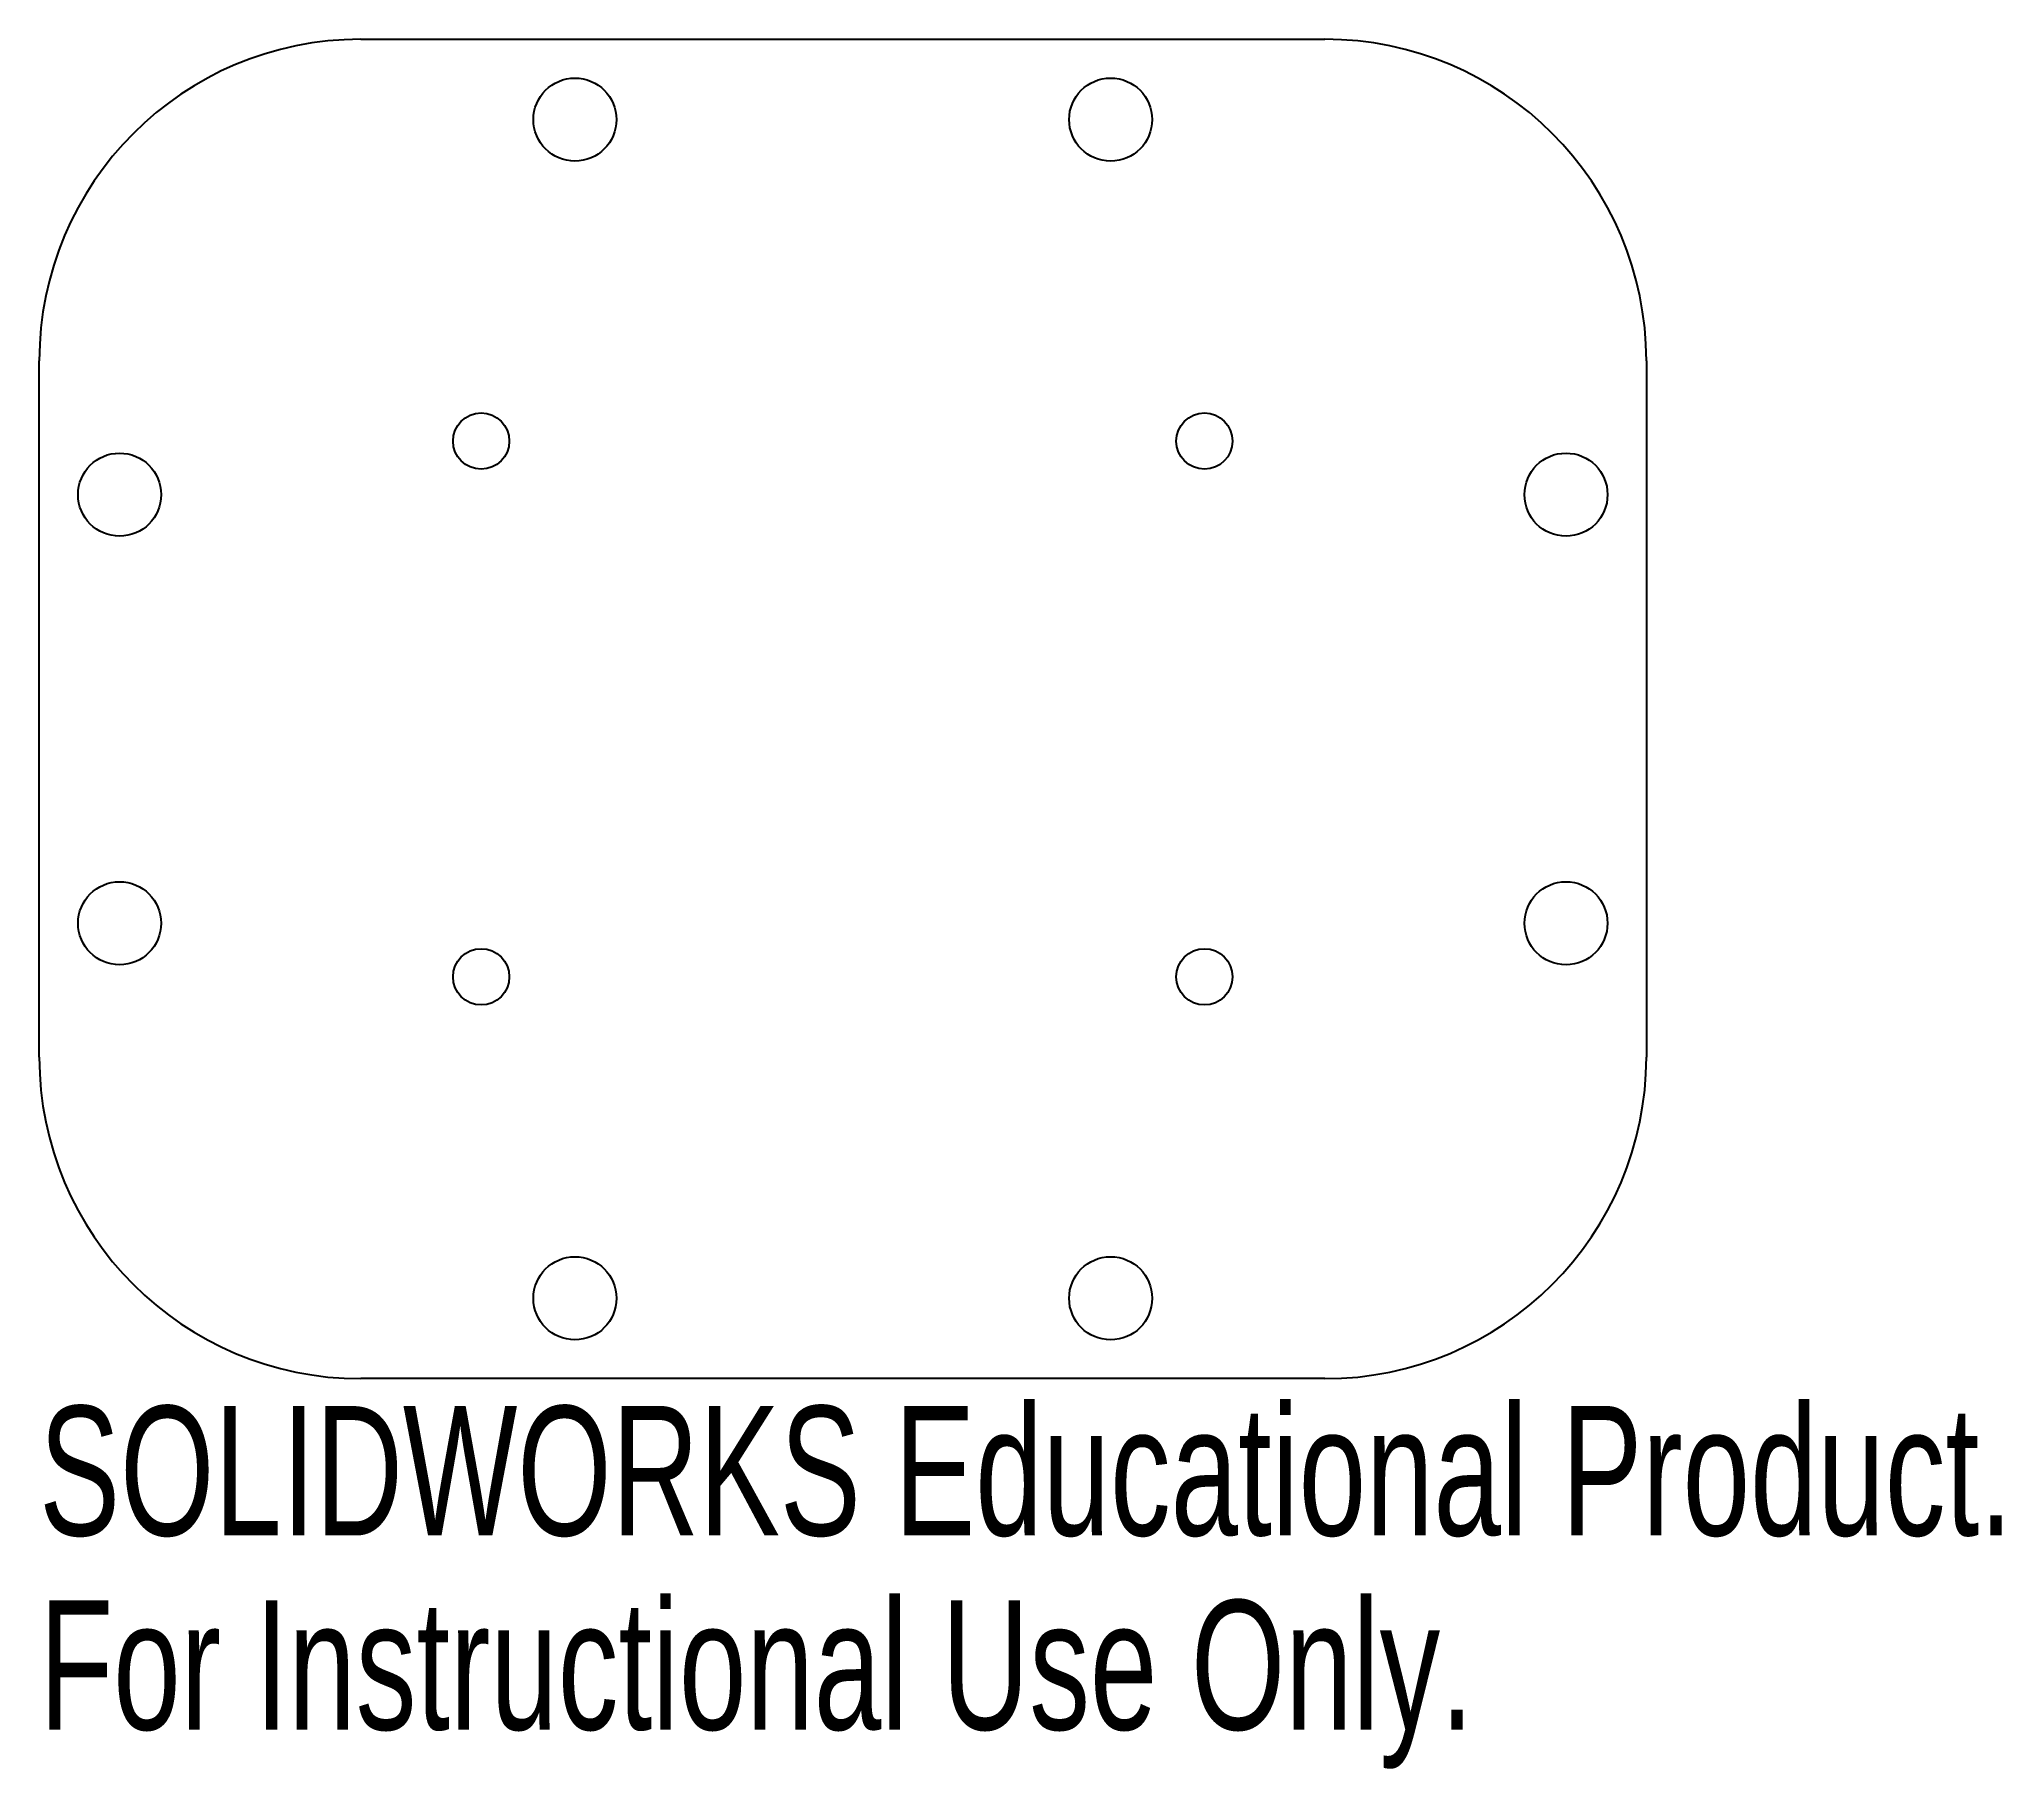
# Model space of a CAD drawing. Header units: millimetres. Extents: x -30 to 43.3, y -39.6 to 25.
import ezdxf

# ---------------------------------------------------------------- set-up
doc = ezdxf.new("R2010")
doc.units = ezdxf.units.MM
doc.styles.add('SLDTEXTSTYLE0', font='TXT', dxfattribs={"width": 0.7})

msp = doc.modelspace()

# ---------------------------------------------------------------- linework, layer by layer
at = {"color": 7, "linetype": 'Continuous', "lineweight": 25}
for p, q in [((-18, 25), (18, 25)), ((-30, -13), (-30, 13)), ((30, 13), (30, -13)), ((18, -25), (-18, -25))]:
    msp.add_line(p, q, dxfattribs=at)
for centre, radius in [((-10, 22), 1.55), ((10, 22), 1.55), ((-13.5, 10), 1.05), ((13.5, 10), 1.05), ((-27, 8), 1.55), ((27, 8), 1.55), ((-27, -8), 1.55), ((27, -8), 1.55), ((-13.5, -10), 1.05), ((13.5, -10), 1.05), ((-10, -22), 1.55), ((10, -22), 1.55)]:
    msp.add_circle(centre, radius, dxfattribs=at)
for centre, start, end in [((-18, 13), 90, 180), ((18, 13), 0, 90), ((-18, -13), 180, 270), ((18, -13), 270, 0)]:
    msp.add_arc(centre, 12, start, end, dxfattribs=at)

# ---------------------------------------------------------------- texts
at = {"color": 7, "linetype": 'Continuous', "char_height": 4.83362, "attachment_point": 1, "style": 'SLDTEXTSTYLE0'}
for s, insert in [('SOLIDWORKS Educational Product.', (-30, -26.02)), ('For Instructional Use Only.', (-30, -33.27))]:
    msp.add_mtext(s, dxfattribs=dict(at, insert=insert))

doc.saveas('drawing.dxf')
